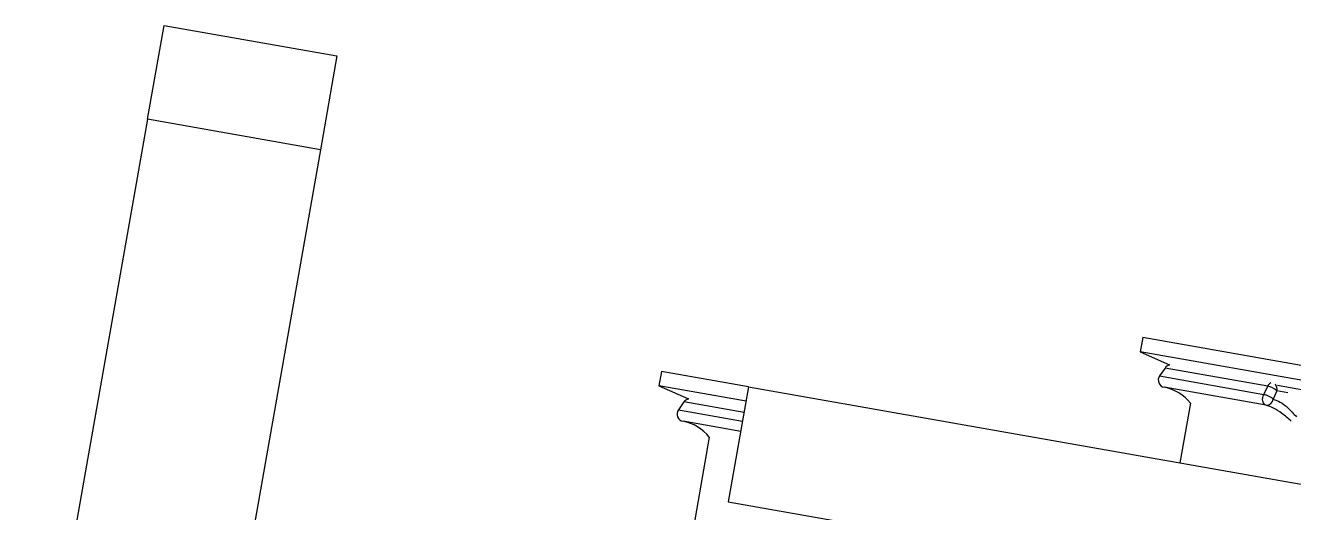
# Model space of a CAD drawing. Header units: millimetres. Extents: x -294 to 2792, y 5 to 1659.
# Drawn here: x -174.02 to -165.35, y 562.84 to 566.17 of the extents above; entities that cross this region are included whole.
import ezdxf

# ---------------------------------------------------------------- set-up
doc = ezdxf.new("R2010")
doc.units = ezdxf.units.MM
doc.layers.get('0').update_dxf_attribs({"lineweight": 18})

msp = doc.modelspace()

# ---------------------------------------------------------------- linework, layer by layer
at = {"color": 7, "linetype": 'Continuous', "lineweight": 25}
for p, q in [((-173.1861, 565.5321), (-173.0728, 566.1745)), ((-173.0728, 566.1745), (-171.8911, 565.9661)), ((-171.8911, 565.9661), (-172.0043, 565.3238)), ((-173.1861, 565.5321), (-174.5662, 557.7052)), ((-172.0043, 565.3238), (-173.1861, 565.5321)), ((-172.0043, 565.3238), (-172.9926, 559.7188)), ((-166.3818, 564.0402), (-166.3992, 563.9417)), ((-164.2634, 563.6667), (-166.3818, 564.0402)), ((-166.3992, 563.9417), (-166.1979, 563.8519)), ((-164.2808, 563.5682), (-166.3992, 563.9417)), ((-169.6721, 563.808), (-169.6895, 563.7095)), ((-169.0764, 563.703), (-169.6721, 563.808)), ((-166.2291, 563.8312), (-166.2664, 563.7769)), ((-166.2664, 563.7769), (-165.5539, 563.6512)), ((-165.5266, 563.7073), (-166.2291, 563.8312)), ((-169.6895, 563.7095), (-169.4882, 563.6197)), ((-169.0938, 563.6045), (-169.6895, 563.7095)), ((-169.0764, 563.703), (-169.2153, 562.9151)), ((-169.0764, 563.703), (-164.8466, 562.9572)), ((-165.5377, 563.5766), (-166.2345, 563.6995)), ((-165.5539, 563.6512), (-165.5266, 563.7073)), ((-165.4643, 563.6753), (-165.489, 563.6188)), ((-165.3894, 563.6621), (-165.4643, 563.6753)), ((-165.4589, 563.7128), (-164.2916, 563.507)), ((-169.5194, 563.599), (-169.5567, 563.5447)), ((-169.1076, 563.5264), (-169.5194, 563.599)), ((-166.055, 563.5903), (-166.1268, 563.1829)), ((-169.5567, 563.5447), (-169.118, 563.4673)), ((-169.1303, 563.3977), (-169.5248, 563.4673)), ((-169.3453, 563.3581), (-169.4542, 562.7404)), ((-169.2153, 562.9151), (-167.8324, 562.6713))]:
    msp.add_line(p, q, dxfattribs=at)
msp.add_lwpolyline([(-165.5377, 563.5766), (-165.5452, 563.5796), (-165.5517, 563.5855), (-165.5567, 563.5938), (-165.5601, 563.6041), (-165.5615, 563.6157), (-165.5609, 563.6279), (-165.5583, 563.64), (-165.5539, 563.6512)], dxfattribs=at)
for centre, radius, start, end in [((-166.1879, 563.8029), 0.05, 101.52513, 145.55605), ((-166.2251, 563.7486), 0.05, 145.55605, 259.19371), ((-166.2908, 563.4047), 0.3, 38.19667, 79.19371), ((-165.4866, 563.6902), 0.0435, 114.77879, 156.83154), ((-165.5558, 563.5739), 0.1365, 47.95634, 77.67956), ((-165.5174, 563.687), 0.0544, 347.58039, 37.06139), ((-169.4782, 563.5707), 0.05, 101.52513, 145.55605), ((-165.5351, 563.6229), 0.0463, 266.83867, 354.92801), ((-169.5154, 563.5164), 0.05, 145.55605, 259.19371), ((-169.5811, 563.1726), 0.3, 38.19667, 79.19371)]:
    msp.add_arc(centre, radius, start, end, dxfattribs=at)
msp.add_open_spline([(-165.5539, 563.6512), (-165.5512, 563.6508), (-165.5458, 563.6498), (-165.5368, 563.6471), (-165.5274, 563.6436), (-165.5181, 563.6393), (-165.5092, 563.6345), (-165.5012, 563.6293), (-165.4942, 563.624), (-165.4907, 563.6205), (-165.489, 563.6188)], degree=3, dxfattribs=at)
for points, knots in [([(-165.489, 563.6188), (-165.4733, 563.6133), (-165.4418, 563.6022), (-165.3852, 563.5577), (-165.3496, 563.5184), (-165.3307, 563.4977)], [0, 0, 0, 0, 0.0643075, 0.1296919, 0.2030565, 0.2030565, 0.2030565, 0.2030565]), ([(-165.3664, 563.4679), (-165.3875, 563.486), (-165.4278, 563.5207), (-165.4894, 563.5611), (-165.5217, 563.5714), (-165.5377, 563.5766)], [0, 0, 0, 0, 0.0730622, 0.1396941, 0.2054113, 0.2054113, 0.2054113, 0.2054113])]:
    msp.add_open_spline(points, degree=3, knots=knots, dxfattribs=at)

doc.saveas('drawing.dxf')
